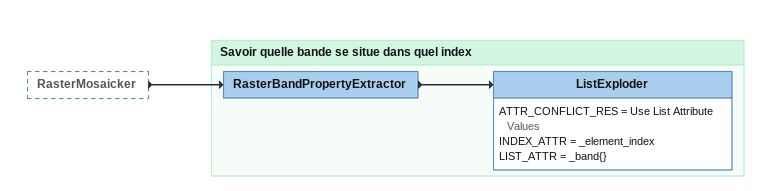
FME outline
RasterMosaicker [outside]
    -> RasterBandPropertyExtractor

Bookmark: Savoir quelle bande se situe dans quel index
RasterBandPropertyExtractor
    -> ListExploder
ListExploder
    ATTR_CONFLICT_RES = Use List Attribute Values
    INDEX_ATTR = _element_index
    LIST_ATTR = _band{}
